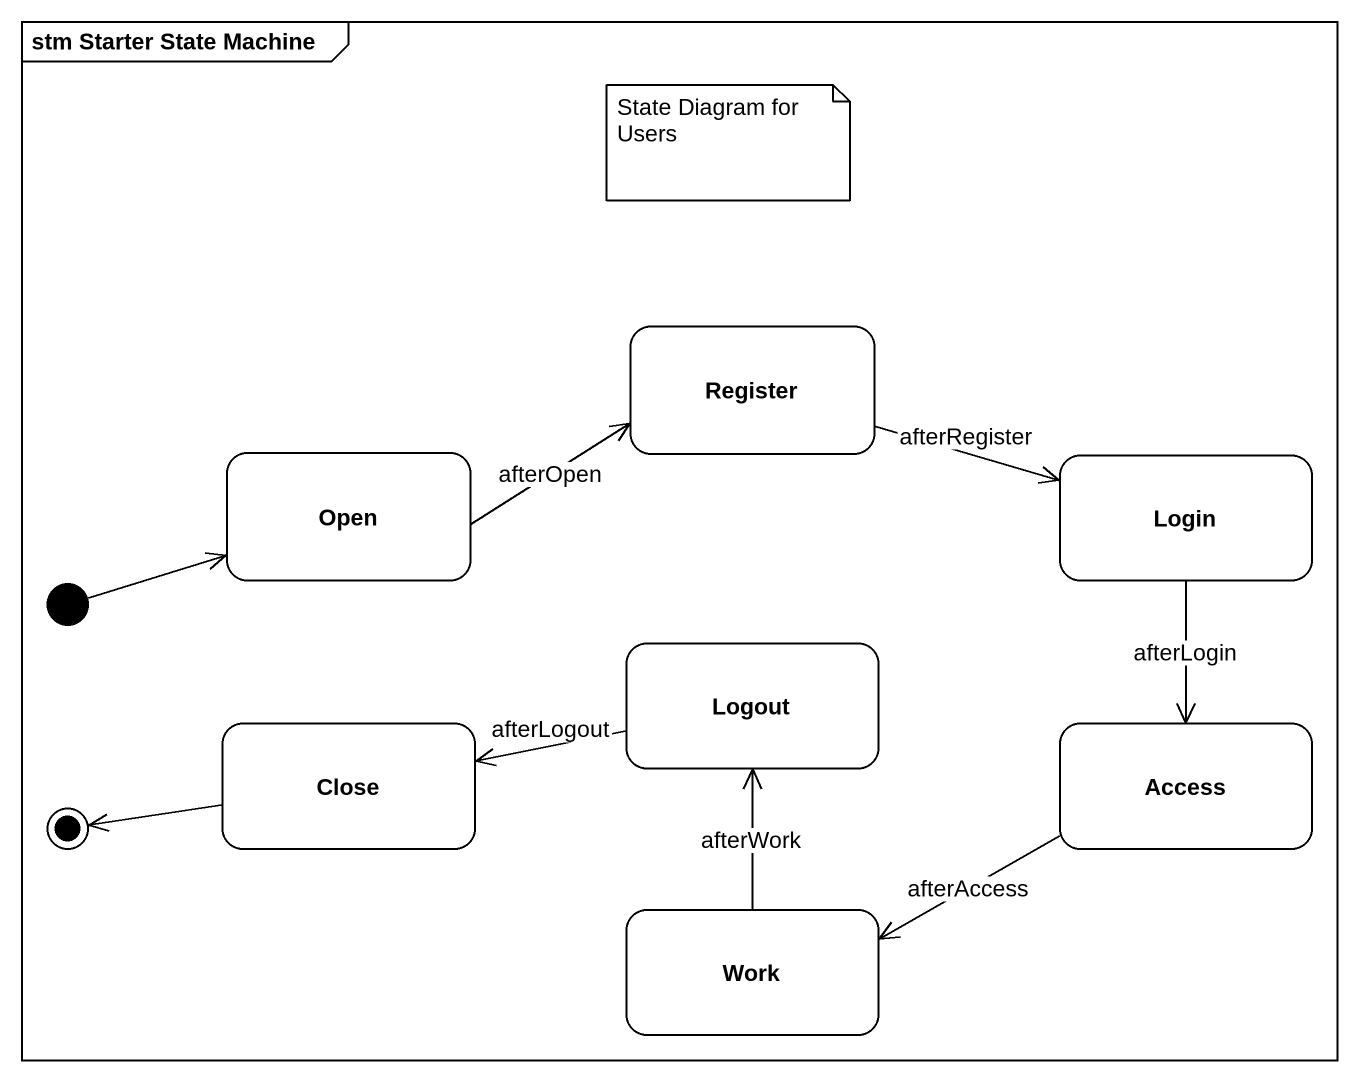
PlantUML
@startuml
mainframe stm Starter State Machine
hide empty description
state Register
state Open
state Login
state Logout
state Close
state Access
state Work
[*] -right-> Open
Register -right-> Login : afterRegister
Open -right-> Register : afterOpen
Login --> Access : afterLogin
Logout -left-> Close : afterLogout
Access -left-> Work : afterAccess
Work -up-> Logout : afterWork
Close -left-> [*]
note as N1
  State Diagram for Users
end note
@enduml
